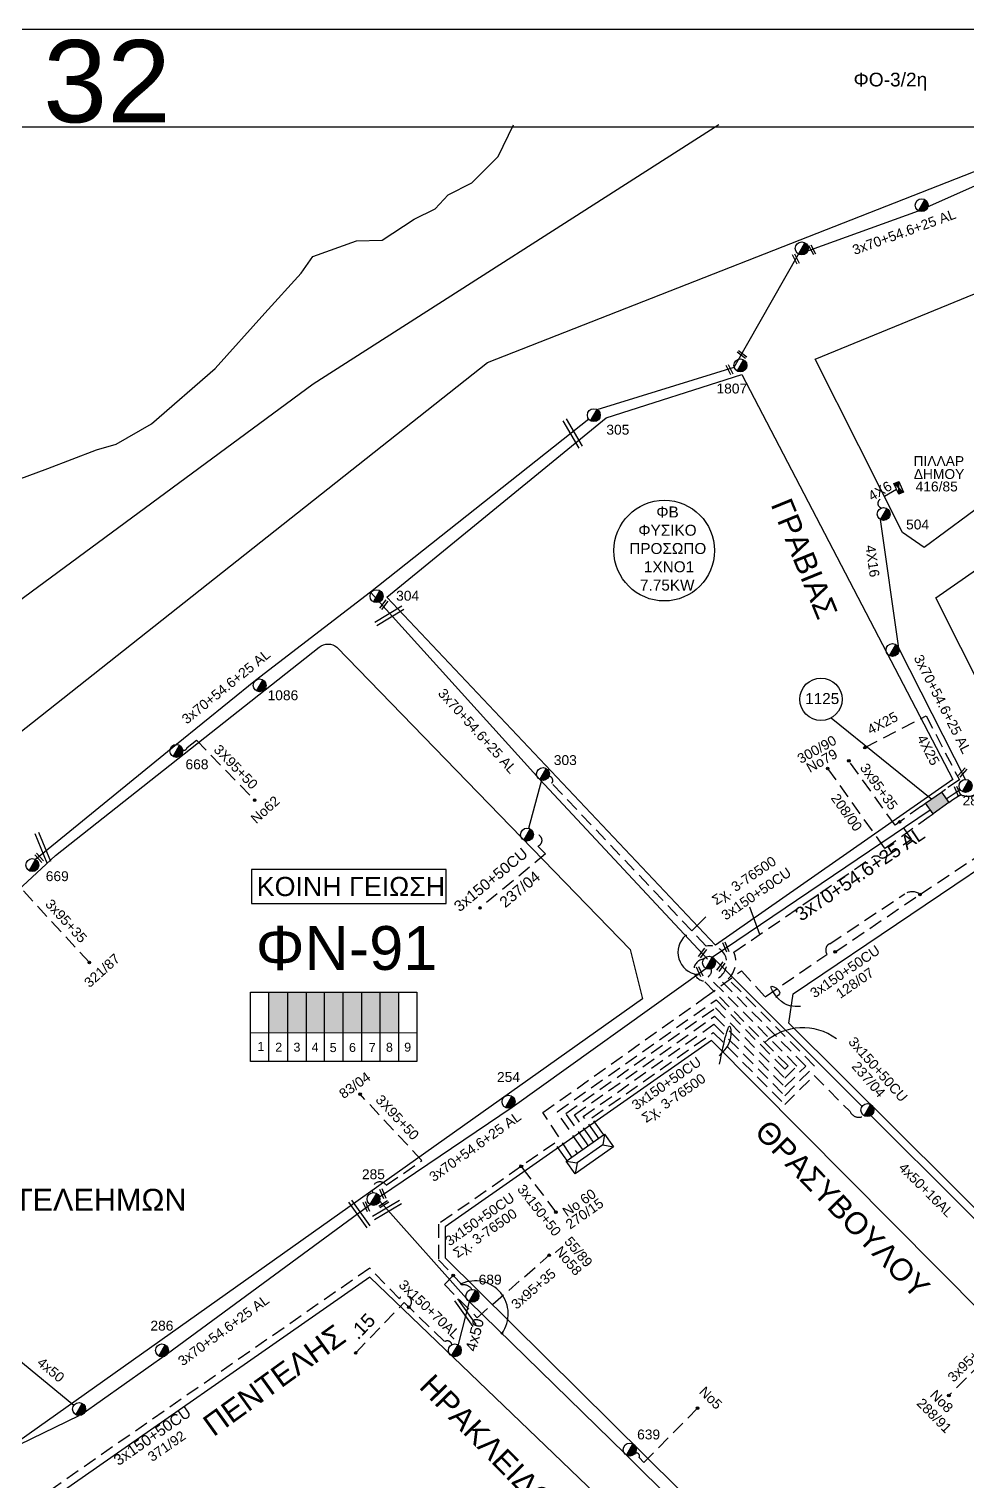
# Model space of a CAD drawing. Header units: millimetres. Extents: x 1421 to 7149, y 883 to 1925.
# Drawn here: x 5632.4 to 5803.5, y 1652.5 to 1917.4 of the extents above; entities that cross this region are included whole.
import ezdxf
from ezdxf.enums import TextEntityAlignment as Align

# ---------------------------------------------------------------- set-up
doc = ezdxf.new("R2010")
doc.units = ezdxf.units.MM
doc.linetypes.add('DASHED', pattern=[19.05, 12.7, -6.35])
for name, color, linetype in [('4 X 50 + 13.5', 7, 'SYN_LINE'), ('Link Box 4 Διευθύνσεων', 7, 'Continuous'), ('Pillar', 7, 'Continuous'), ('Άγνωστα', 7, 'Continuous'), ('Γυμνά εναέρια ΧΤ (3Φ)   4x50CU', 7, 'Continuous'), ('Γυμνά εναέρια ΧΤ (3Φ) 4x50AL', 7, 'Continuous'), ('Γυμνά εναέρια ΧΤ και ΦΟΠ (3Φ)   4x50+16AL', 7, 'Continuous'), ('Εναέρια παροχή ΧΤ 4x16', 7, 'SYN_LINE'), ('Επιγραφές - Σχήματα', 7, 'Continuous'), ('Καλωδια Χ.Τ 3x95+35', 7, 'DASHED'), ('Καλωδια ΧΤ  3X95+50', 7, 'Continuous'), ('Καλώδια ΧΤ   3x150+50CU', 7, 'DASHED'), ('Καλώδια ΧΤ   3x150+70AL', 7, 'DASHED'), ('Καλώδια ΧΤ   3x150AL+50CU', 7, 'DASHED'), ('Μηχανική τομή', 7, 'Continuous'), ('Στύλος ΦΜ', 7, 'Continuous'), ('Στύλος ΦΜ @ 1', 7, 'Continuous'), ('Συνδέσεις', 7, 'Continuous'), ('Συνεστραμμένα ΧΤ   3x70+54.6+25 AL', 7, 'SYN_LINE'), ('Τομή', 7, 'Continuous'), ('Υπογεια Καλωδια Δικτυου ΧΤ 4X25', 7, 'DASHED'), ('Υποσταθμός πόλεως', 7, 'Continuous'), ('Υπόβαθρο ΔΕΗ', 7, 'Continuous'), ('Υπόγεια Καλώδια Δικτύου ΧΤ   .15', 7, 'DASHED'), ('Υπόγεια καλώδια Παροχών ΧΤ   4x6', 7, 'DASHED')]:
    doc.layers.add(name, color=color, linetype=linetype)
doc.styles.add('arial', font='ARIAL.TTF')
doc.styles.get("Standard").update_dxf_attribs({"font": 'ARIAL.TTF'})
doc.linetypes.add('PRANES_TEXNHTO', pattern='A,1,[136,SPECLINE.shx,S=1.5,R=0,X=0,Y=0],2,[137,SPECLINE.shx,S=1,R=0,X=0,Y=0],1', length=4)
doc.linetypes.add('SYN_LINE', pattern='A,0.5,-0.0001,["/\\/\\/\\/",Standard,S=0.1,R=0,X=0,Y=-0.05],-0.25', length=0.7501)

# ---------------------------------------------------------------- blocks, each defined once
blk = doc.blocks.new('ΥΠΑΡΧΩΝ ΤΣΙΜΕΝΤΕΝΙΟΣ ΣΤΥΛΟΣ')
at = {"layer": 'Στύλος ΦΜ'}
blk.add_hatch(color=256, dxfattribs=at).paths.add_polyline_path([(-1.29, -2.28, 0.574793), (2.62, 0, 0.268822), (1.3, 2.27)])
blk.add_line((-1.29, -2.28), (1.3, 2.27), dxfattribs=at)
blk.add_circle((0, 0), 2.62, dxfattribs=at)
at = {"layer": 'Στύλος ΦΜ', "flags": 4}
for tag, p in [('ΑΡΙΘΜΟΣ', (-4.68, 8.05)), ('ΤΥΠΟΣ', (-4.91, 3.03))]:
    blk.add_attdef(tag, p, '', height=4, dxfattribs=at)
blk = doc.blocks.new('ΥΠΟΣΤΑΘΜΟΣ ΠΟΛΕΩΣ 8 ΑΝΑΧΩΡΗΣΕΩΝ')
at = {"layer": 'Υποσταθμός πόλεως', "linetype": 'Continuous', "ltscale": 40}
for p, q in [((-8.18, -2.82), (-8.18, -4)), ((-5.9, -2.82), (-5.9, -4)), ((-3.55, -2.82), (-3.55, -4)), ((-1.28, -2.82), (-1.28, -4)), ((1.23, -2.82), (1.23, -4)), ((3.56, -2.82), (3.56, -4)), ((6.03, -2.82), (6.03, -4)), ((8.16, -2.82), (8.16, -4))]:
    blk.add_line(p, q, dxfattribs=at)
blk.add_lwpolyline([(-8.57, 2.82), (8.57, 2.82), (8.57, -2.82), (-8.57, -2.82)], close=True, dxfattribs=at)
for points in [[(-5.75, 0), (-8.57, 2.82)], [(5.75, 0), (8.57, 2.82)], [(-8.57, -2.82), (-5.75, 0)], [(-5.75, 0), (5.75, 0)], [(8.57, -2.82), (5.75, 0)]]:
    blk.add_lwpolyline(points, dxfattribs=at)
at = {"layer": 'Υποσταθμός πόλεως', "linetype": 'SYN_LINE', "ltscale": 40, "flags": 1}
for tag, p in [('ΜΕΤΑΣΧΗΜΑΤΙΣΜΟΣ', (9.59, 1.44)), ('ΙΣΧΥΣ', (9.57, -1.35)), ('ΑΡΙΘΜΟΣ', (9.69, -4.07))]:
    blk.add_attdef(tag, p, '', height=1.8, dxfattribs=at)
blk = doc.blocks.new('LINK BOX 4 ΑΝΑΧΩΡΗΣΕΩΝ')
at = {"layer": 'Link Box 4 Διευθύνσεων', "ltscale": 40}
blk.add_hatch(color=256, dxfattribs=at).paths.add_polyline_path([(-3.54, 0), (-3.54, -4.67), (3.54, -4.67), (3.54, 0)])
for p, q in [((-3.54, 0), (-5.33, 0)), ((5.33, 0), (3.54, 0)), ((-3.54, -4.67), (-5.33, -4.67)), ((5.33, -4.67), (3.54, -4.67))]:
    blk.add_line(p, q, dxfattribs=at)
blk.add_lwpolyline([(-3.54, -4.67), (-3.54, 0), (3.54, 0), (3.54, -4.67)], close=True, dxfattribs=at)
blk = doc.blocks.new('ΤΟΜΗ')
at = {"layer": 'Τομή', "ltscale": 40}
for p, q in [((10.9, 0.2), (-12.1, 0.2)), ((10.9, -2.6), (-12.1, -2.6))]:
    blk.add_line(p, q, dxfattribs=at)
blk = doc.blocks.new('_ΣΥΝΔΕΣΗ')
at = {"layer": 'Συνδέσεις', "linetype": 'SYN_LINE', "ltscale": 40}
blk.add_hatch(color=256, dxfattribs=at).paths.add_polyline_path([(0.5, -0.01, 1), (-0.5, -0.01, 1)])
at = {"layer": 'Συνδέσεις'}
blk.add_circle((0, -0.01), 0.5, dxfattribs=at)
blk = doc.blocks.new('ΜΗΧΑΝΙΚΗ ΤΟΜΗ')
at = {"layer": 'Μηχανική τομή', "ltscale": 40}
for p, q in [((-3.7, 1.2), (3.9, 1.2)), ((3.9, -0.4), (-3.7, -0.4))]:
    blk.add_line(p, q, dxfattribs=at)
blk = doc.blocks.new('TSONTA XT1')
at = {"ltscale": 40}
h = blk.add_hatch(color=256, dxfattribs=at)
h.dxf.hatch_style = 1
h.paths.add_polyline_path([(595.96, 2487.66), (597.07, 2488.77), (595.96, 2489.87), (594.85, 2488.77)])
blk.add_lwpolyline([(594.85, 2488.77), (595.96, 2489.87), (597.07, 2488.77), (595.96, 2487.66)], close=True, dxfattribs=at)

msp = doc.modelspace()

# ---------------------------------------------------------------- hatches: boundary and pattern name
at = {"lineweight": -3, "ltscale": 0.1}
h = msp.add_hatch(color=7, dxfattribs=at)
h.dxf.hatch_style = 1
h.paths.add_polyline_path([(5791.06, 1834.87), (5790.17, 1834.47), (5791.07, 1833.69)])
h.paths.add_polyline_path([(5791.07, 1832.51), (5791.96, 1832.92), (5791.07, 1833.69)])
at = {"layer": 'Pillar', "linetype": 'DASHED', "lineweight": -3, "ltscale": 0.2}
h = msp.add_hatch(color=85, dxfattribs=at)
h.dxf.hatch_style = 1
h.paths.add_polyline_path([(5676.18, 1734.31), (5679.56, 1734.31), (5679.56, 1741.68), (5676.18, 1741.68)])
h = msp.add_hatch(color=27, dxfattribs=at)
h.dxf.hatch_style = 1
h.paths.add_polyline_path([(5682.98, 1741.67), (5679.59, 1741.67), (5679.59, 1734.29), (5682.98, 1734.28)])
h = msp.add_hatch(color=173, dxfattribs=at)
h.dxf.hatch_style = 1
h.paths.add_polyline_path([(5686.32, 1741.66), (5682.93, 1741.66), (5682.93, 1734.29), (5686.32, 1734.28)])
h = msp.add_hatch(color=1, dxfattribs=at)
h.dxf.hatch_style = 1
h.paths.add_polyline_path([(5689.73, 1741.67), (5686.35, 1741.67), (5686.35, 1734.3), (5689.73, 1734.29)])
h = msp.add_hatch(color=50, dxfattribs=at)
h.dxf.hatch_style = 1
h.paths.add_polyline_path([(5689.74, 1734.23), (5693.04, 1734.22), (5693.04, 1741.59), (5689.74, 1741.59)])
h = msp.add_hatch(color=30, dxfattribs=at)
h.dxf.hatch_style = 1
h.paths.add_polyline_path([(5693.14, 1734.22), (5696.44, 1734.22), (5696.44, 1741.59), (5693.14, 1741.59)])
h = msp.add_hatch(color=133, dxfattribs=at)
h.dxf.hatch_style = 1
h.paths.add_polyline_path([(5699.95, 1741.62), (5696.51, 1741.62), (5696.51, 1734.25), (5699.95, 1734.25)])

# ---------------------------------------------------------------- linework, layer by layer
at = {"lineweight": -3, "ltscale": 0.1}
for points in [[(4932.72, 1917.4), (7149.36, 1917.4), (7149.36, 887.4), (4932.72, 887.4)], [(5038.25, 1899.55), (6989.1, 1899.55), (6989.1, 911.99), (5038.25, 911.99)]]:
    msp.add_lwpolyline(points, close=True, dxfattribs=at)
at = {"color": 7, "lineweight": -3, "ltscale": 0.1}
msp.add_lwpolyline([(5790.17, 1834.47), (5791.06, 1834.87), (5791.96, 1832.92), (5791.07, 1832.51)], close=True, dxfattribs=at)
for points in [[(5790.17, 1834.47), (5791.96, 1832.92)], [(5791.07, 1832.51), (5791.06, 1834.87)]]:
    msp.add_lwpolyline(points, dxfattribs=at)
at = {"layer": '4 X 50 + 13.5', "color": 85, "lineweight": -3, "ltscale": 20}
msp.add_lwpolyline([(5696.35, 1703.58), (5712.7, 1685.25), (5741.13, 1657.42), (5768.9, 1629.89), (5792.75, 1607.84)], dxfattribs=at)
at = {"layer": 'Pillar', "lineweight": -3, "ltscale": 40}
for points in [[(5672.81, 1729.03), (5672.81, 1741.67), (5703.15, 1741.67), (5703.15, 1729.01), (5672.81, 1729.04)], [(5676.14, 1729.03), (5676.14, 1741.67)], [(5679.58, 1729.03), (5679.58, 1741.67)], [(5683.02, 1729.03), (5683.02, 1741.67)], [(5686.32, 1729.02), (5686.32, 1741.67)], [(5689.7, 1729.02), (5689.71, 1741.67)], [(5693.1, 1729.02), (5693.1, 1741.67)], [(5696.44, 1729.01), (5696.44, 1741.67)], [(5699.83, 1729.01), (5699.83, 1741.67)], [(5672.81, 1734.32), (5703.15, 1734.29)]]:
    msp.add_lwpolyline(points, dxfattribs=at)
at = {"layer": 'Άγνωστα', "lineweight": -3, "ltscale": 0.1}
for p, q in [((5778.72, 1791.71), (5797.07, 1776.92)), ((5765.73, 1752.23), (5763.9, 1757.16)), ((5753.3, 1752.88), (5755.87, 1755.44))]:
    msp.add_line(p, q, dxfattribs=at)
for centre, radius in [((5748.28, 1822.24), 9.18), ((5776.87, 1795.11), 3.87)]:
    msp.add_circle(centre, radius, dxfattribs=at)
msp.add_arc((5773.56, 1724.89), 10.3, 53.4833, 132.3849, dxfattribs=at)
for points in [[(5773.14, 1739.05), (5769.15, 1740.44), (5767.93, 1742.78), (5769.34, 1741.63), (5768.63, 1740.73)], [(5758.36, 1728.56), (5760.35, 1735.14), (5760.38, 1733.38), (5758.28, 1730.07)]]:
    msp.add_spline(points, degree=3, dxfattribs=at)
at = {"layer": 'Γυμνά εναέρια ΧΤ (3Φ)   4x50CU', "color": 151, "linetype": 'SYN_LINE', "lineweight": -3, "ltscale": 15}
msp.add_lwpolyline([(5640.55, 1666.29), (5629.13, 1675.72)], dxfattribs=at)
at = {"layer": 'Γυμνά εναέρια ΧΤ (3Φ) 4x50AL', "color": 6, "lineweight": -3, "ltscale": 0.2}
msp.add_lwpolyline([(5712.7, 1685.25), (5710.66, 1677.37)], dxfattribs=at)
at = {"layer": 'Γυμνά εναέρια ΧΤ και ΦΟΠ (3Φ)   4x50+16AL', "color": 1, "lineweight": -3, "ltscale": 0.2}
for points in [[(5757.12, 1748), (5784.36, 1720.82)], [(5786, 1719.18), (5819.15, 1686.11)]]:
    msp.add_lwpolyline(points, dxfattribs=at)
at = {"layer": 'Εναέρια παροχή ΧΤ 4x16', "color": 27, "lineweight": -3, "ltscale": 20}
msp.add_lwpolyline([(5791.06, 1804.43), (5787.72, 1827.89)], dxfattribs=at)
at = {"layer": 'Επιγραφές - Σχήματα', "color": 190, "lineweight": -3}
msp.add_lwpolyline([(5672.98, 1757.88), (5708.5, 1757.88), (5708.5, 1764.06), (5672.98, 1764.06)], close=True, dxfattribs=at)
at = {"layer": 'Καλωδια Χ.Τ 3x95+35', "color": 1, "lineweight": -3, "ltscale": 0.2}
msp.add_line((5811.47, 1679.38), (5800.21, 1668.09), dxfattribs=at)
at = {"layer": 'Καλωδια Χ.Τ 3x95+35', "color": 173, "lineweight": -3, "ltscale": 0.2}
msp.add_lwpolyline([(5795.24, 1775.61), (5790.38, 1772.13), (5781.96, 1783.89)], dxfattribs=at)
at = {"layer": 'Καλωδια Χ.Τ 3x95+35', "color": 151, "lineweight": -3, "ltscale": 0.2}
msp.add_lwpolyline([(5643.39, 1747.1), (5629.55, 1762.13)], dxfattribs=at)
at = {"layer": 'Καλωδια Χ.Τ 3x95+35', "color": 85, "lineweight": -3, "ltscale": 0.2}
msp.add_lwpolyline([(5709.79, 1689.99), (5708.16, 1688.35), (5714.14, 1682.28), (5727.29, 1693.67)], dxfattribs=at)
at = {"layer": 'Καλωδια ΧΤ  3X95+50', "color": 30, "linetype": 'DASHED', "lineweight": -3, "ltscale": 0.2}
msp.add_lwpolyline([(5661.22, 1786.31), (5662.91, 1787.65), (5673.54, 1776.72)], dxfattribs=at)
at = {"layer": 'Καλωδια ΧΤ  3X95+50', "linetype": 'DASHED', "lineweight": -3, "ltscale": 0.2}
msp.add_lwpolyline([(5697.56, 1706.46), (5704.08, 1710.96), (5692.78, 1723.06)], dxfattribs=at)
at = {"layer": 'Καλωδια ΧΤ  3X95+50', "color": 30, "linetype": 'DASHED', "lineweight": -3, "ltscale": 0.2}
msp.add_arc((5660.64, 1786.4), 0.589, 248.7289, 350.6475, dxfattribs=at)
at = {"layer": 'Καλωδια ΧΤ  3X95+50', "linetype": 'DASHED', "lineweight": -3, "ltscale": 0.2}
msp.add_arc((5696.39, 1705.65), 1.42, 34.457, 202.7225, dxfattribs=at)
at = {"layer": 'Καλώδια ΧΤ   3x150+50CU', "color": 133, "lineweight": -3, "ltscale": 0.2}
for points in [[(5779.47, 1749.04), (5794.94, 1759.52), (5812.91, 1771.42, -0.601732), (5817.34, 1774.17), (5827.15, 1780.97, -0.538889), (5831.53, 1784.67), (5878.99, 1816.47), (5888.32, 1825.38)], [(5731.09, 1712.07), (5726.15, 1719.72), (5755.5, 1740.57), (5762.36, 1745.58), (5766.7, 1740.83), (5777.95, 1748.57, -0.19678), (5777.8, 1749.74, -0.240543), (5778.46, 1750.52), (5792.17, 1759.6, -0.316841), (5794.94, 1759.52)]]:
    msp.add_lwpolyline(points, format="xyb", dxfattribs=at)
at = {"layer": 'Καλώδια ΧΤ   3x150+50CU', "color": 85, "lineweight": -3, "ltscale": 0.2}
for points in [[(5800.94, 1776.82), (5802.37, 1777.74, 0.566416), (5806.56, 1780.35), (5865.06, 1820.21)], [(5730.22, 1711.46), (5728.32, 1714.16), (5707.11, 1699.38), (5707.11, 1692.86), (5711.43, 1688.25, -0.304984), (5713.18, 1687.45)], [(5754.37, 1665.77), (5744.58, 1655.88), (5743.68, 1656.77, 0.870736), (5742.88, 1657.46)]]:
    msp.add_lwpolyline(points, format="xyb", dxfattribs=at)
at = {"layer": 'Καλώδια ΧΤ   3x150+50CU', "color": 2, "lineweight": -3, "ltscale": 0.2}
for points in [[(5726.16, 1781.49), (5726.16, 1781.49), (5726.16, 1781.48)], [(5725.24, 1768.33), (5726.63, 1766.9), (5714.66, 1757.04)]]:
    msp.add_lwpolyline(points, dxfattribs=at)
msp.add_lwpolyline([(5735.03, 1714.85), (5731.91, 1719.28), (5757.47, 1737.31), (5770.27, 1724.4), (5774.1, 1728.19), (5758.15, 1744.28, 0.842511), (5755.93, 1750.1), (5727.76, 1779.8, 0.595954), (5727.26, 1781.07)], format="xyb", dxfattribs=at)
at = {"layer": 'Καλώδια ΧΤ   3x150+50CU', "color": 173, "lineweight": -3, "ltscale": 0.2}
for points in [[(5778.09, 1782.48), (5788.47, 1767.89), (5796.6, 1773.72)], [(5735.97, 1715.51), (5733.5, 1719.01), (5757.34, 1735.83), (5770.27, 1722.79), (5775.71, 1728.19), (5759.94, 1744.09)]]:
    msp.add_lwpolyline(points, dxfattribs=at)
msp.add_lwpolyline([(5759.94, 1744.09, 0.314357), (5760.99, 1748.97), (5786.27, 1766.32, -0.310227), (5787.56, 1766.32, 0.335646), (5788.72, 1766.38), (5793.38, 1769.62), (5791.22, 1772.73)], format="xyb", dxfattribs=at)
at = {"layer": 'Καλώδια ΧΤ   3x150+50CU', "color": 30, "lineweight": -3, "ltscale": 0.2}
msp.add_lwpolyline([(5733.05, 1713.45), (5728.74, 1719.83), (5757.73, 1740.28), (5770.29, 1727.62), (5770.88, 1728.21), (5755.47, 1743.74, -0.906828), (5755.48, 1747.71)], format="xyb", dxfattribs=at)
at = {"layer": 'Καλώδια ΧΤ   3x150+50CU', "color": 27, "lineweight": -3, "ltscale": 0.2}
msp.add_lwpolyline([(5734.08, 1714.18), (5730.32, 1719.55), (5757.6, 1738.8), (5770.28, 1726.01), (5772.49, 1728.2), (5756.28, 1744.54, 0.401634), (5756.83, 1745.92)], format="xyb", dxfattribs=at)
at = {"layer": 'Καλώδια ΧΤ   3x150+50CU', "color": 1, "lineweight": -3, "ltscale": 0.2}
msp.add_lwpolyline([(5736.9, 1716.16), (5735.08, 1718.73), (5757.21, 1734.34), (5770.26, 1721.18), (5775.62, 1726.5), (5782.19, 1719.88, 0.453098), (5784.76, 1719.13)], format="xyb", dxfattribs=at)
at = {"layer": 'Καλώδια ΧΤ   3x150+50CU', "color": 6, "lineweight": -3, "ltscale": 0.2}
msp.add_lwpolyline([(5701.69, 1684.18, 1.215481), (5699.96, 1685.75), (5694.55, 1691.33), (5625.46, 1643.29), (5656.55, 1611.78), (5648.38, 1604.1)], format="xyb", dxfattribs=at)
at = {"layer": 'Καλώδια ΧΤ   3x150+50CU', "color": 2, "lineweight": -3, "ltscale": 0.2}
msp.add_arc((5724.88, 1769.37), 1.1, 289.6633, 115.3859, dxfattribs=at)
at = {"layer": 'Καλώδια ΧΤ   3x150+70AL', "color": 6, "lineweight": -3, "ltscale": 0.2}
msp.add_lwpolyline([(5700.8, 1685.04), (5708.22, 1677.9, -0.543487), (5709.53, 1677.39)], format="xyb", dxfattribs=at)
at = {"layer": 'Καλώδια ΧΤ   3x150AL+50CU', "color": 85, "linetype": 'DASHED', "ltscale": 0.2}
msp.add_lwpolyline([(5722.37, 1709.6), (5728.52, 1701.56)], dxfattribs=at)
at = {"layer": 'Συνεστραμμένα ΧΤ   3x70+54.6+25 AL', "color": 5, "lineweight": -3, "ltscale": 20}
msp.add_lwpolyline([(5736.02, 1847.97), (5761.04, 1855.68), (5772.79, 1876.34), (5794.66, 1884.24), (5814.78, 1893.17)], dxfattribs=at)
at = {"layer": 'Συνεστραμμένα ΧΤ   3x70+54.6+25 AL', "color": 30, "lineweight": -3, "ltscale": 20}
for points in [[(5734.51, 1846.22), (5694.71, 1814.63), (5673.69, 1798.56), (5659.26, 1786.88), (5633.56, 1765.89)], [(5756.18, 1747.71), (5725.58, 1780.47), (5694.71, 1814.63)]]:
    msp.add_lwpolyline(points, dxfattribs=at)
at = {"layer": 'Συνεστραμμένα ΧΤ   3x70+54.6+25 AL', "color": 27, "lineweight": -3, "ltscale": 20}
for points in [[(5803.25, 1780.49), (5791.06, 1804.43)], [(5799.74, 1776.94), (5802.27, 1778.65)], [(5757.03, 1748.06), (5796.81, 1774.96)], [(5696.33, 1704.34), (5720.55, 1720.72), (5755.87, 1746.01)]]:
    msp.add_lwpolyline(points, dxfattribs=at)
at = {"layer": 'Συνεστραμμένα ΧΤ   3x70+54.6+25 AL', "color": 2, "lineweight": -3, "ltscale": 20}
msp.add_lwpolyline([(5725.86, 1780.35), (5723.53, 1771.57)], dxfattribs=at)
at = {"layer": 'Συνεστραμμένα ΧΤ   3x70+54.6+25 AL', "color": 151, "lineweight": -3, "ltscale": 20}
for points in [[(5641.83, 1664.59), (5657.66, 1675.73), (5694.65, 1702.91)], [(5611.05, 1649.68), (5641.52, 1664.44)]]:
    msp.add_lwpolyline(points, dxfattribs=at)
at = {"layer": 'Υπογεια Καλωδια Δικτυου ΧΤ 4X25', "color": 173, "lineweight": -3, "ltscale": 0.2}
for points in [[(5784.9, 1786.3), (5796.04, 1792.1), (5802.12, 1780.43)], [(5802.12, 1780.43), (5799.58, 1778.72)]]:
    msp.add_lwpolyline(points, dxfattribs=at)
at = {"layer": 'Υπόβαθρο ΔΕΗ', "linetype": 'PRANES_TEXNHTO', "lineweight": -3, "ltscale": 0.5, "flags": 128}
msp.add_lwpolyline([(5044.09, 1551.45), (5050.6, 1553.39), (5056.52, 1555.56), (5060.9, 1557.4), (5071.38, 1561.74), (5077.75, 1564.93), (5085.45, 1569.14), (5095.65, 1573.04), (5103.95, 1576.42), (5110.24, 1578.52), (5114.69, 1581.58), (5121.92, 1586.95), (5134.82, 1598.46), (5144.9, 1609.09), (5151.71, 1616.04), (5160.49, 1624), (5169.86, 1632.66), (5178.13, 1640.42), (5182.81, 1646.4), (5191, 1657.9), (5194.63, 1663.38), (5197.08, 1666.2), (5201.6, 1670.05), (5207.85, 1674.97), (5214.81, 1678.67), (5220.3, 1680.6), (5228.38, 1682.15), (5234.39, 1682.89), (5245.58, 1683.04), (5257.26, 1683.58), (5266.01, 1684.62), (5276.98, 1687.95), (5290.25, 1691.5), (5300.97, 1693.83), (5312.38, 1695.9), (5322.39, 1698.05), (5336.18, 1700.5), (5350.27, 1701.38), (5358.61, 1701.98), (5370.4, 1703.54), (5378.78, 1704.28), (5387.23, 1705.61), (5404.76, 1708.58), (5428.56, 1713.61), (5440.79, 1715.84), (5450.76, 1719.55), (5463.07, 1723.4), (5474.86, 1727.4), (5486.52, 1732.31), (5496.23, 1736.31), (5511.06, 1743.5), (5515.76, 1746.35), (5525.48, 1750.05), (5532.07, 1754.64), (5545.27, 1761.16), (5557.32, 1769.28), (5564.14, 1774.9), (5567.85, 1778.39), (5576.45, 1785.72), (5591.37, 1798.86), (5595.15, 1803.31), (5604.87, 1815.26), (5609.99, 1821.71), (5613.56, 1825.44), (5616.97, 1828.99), (5625.42, 1833.36), (5635.8, 1837.22), (5644.72, 1840.65), (5648.28, 1841.69), (5654.73, 1845.39), (5666.37, 1855.46), (5675.43, 1865.58), (5682.03, 1872.84), (5684.18, 1875.87), (5692.11, 1878.76), (5696.79, 1878.91), (5702.65, 1882.72), (5706.46, 1884.6), (5706.46, 1884.6), (5708.84, 1887.18), (5713.2, 1889.37), (5717.96, 1894.12), (5720.78, 1899.95)], dxfattribs=at)
at = {"layer": 'Υπόβαθρο ΔΕΗ', "lineweight": -3, "ltscale": 0.2}
for points in [[(5758.21, 1899.95), (5684.24, 1852.63), (5603.29, 1792.94), (5544.22, 1745.13), (5436.86, 1696.81)], [(5436.86, 1696.81), (5429.59, 1670.01), (5440.27, 1659.11), (5553.66, 1710.43), (5570.91, 1741.8), (5716.02, 1856.57), (5807.82, 1892.58)], [(5795.71, 1822.81), (5791.75, 1825.57), (5775.84, 1857.18), (5827.88, 1878.54), (5831.3, 1878.54), (5844.33, 1861.23), (5843.15, 1857.81), (5795.71, 1822.81)], [(5757.64, 1750.24), (5697.64, 1813.74), (5737.7, 1846.48), (5762.43, 1854.35), (5800.92, 1780.47), (5757.64, 1750.24)], [(5811.45, 1786.58), (5797.83, 1813.62), (5849.17, 1849.36), (5853.47, 1848.81), (5867.27, 1829.96), (5866.72, 1825.35), (5811.45, 1786.58)], [(5770.98, 1736.02), (5771.78, 1741.36), (5879.12, 1813.75), (5914.67, 1766), (5839.88, 1667.58), (5770.98, 1736.02)], [(5831.32, 1657.85), (5756.92, 1732.86), (5708.31, 1698.86), (5708.31, 1693.2), (5793.53, 1608.87), (5831.32, 1657.85)], [(5632.86, 1646.63), (5633.19, 1643.51), (5735.15, 1540.34), (5743.56, 1541.68), (5787.62, 1600.36), (5694.57, 1689.69), (5632.86, 1646.63)]]:
    msp.add_lwpolyline(points, dxfattribs=at)
msp.add_lwpolyline([(5622.55, 1656.66), (5577.87, 1699.6), (5579.48, 1713.12), (5637.21, 1766.59), (5685.34, 1804.62, -0.347399), (5688.57, 1804.62), (5742.08, 1749.48), (5744.3, 1740.44), (5630.53, 1659.77), (5625.32, 1656.9), (5622.55, 1656.66)], format="xyb", dxfattribs=at)
at = {"layer": 'Υπόβαθρο ΔΕΗ', "lineweight": -3}
for centre, radius, start, end in [((5754.89, 1748.95), 4.11, 131.6951, 261.8013), ((5713.78, 1682.97), 6.04, 323.9925, 114.767)]:
    msp.add_arc(centre, radius, start, end, dxfattribs=at)
at = {"layer": 'Υπόγεια Καλώδια Δικτύου ΧΤ   .15', "color": 6, "lineweight": -3, "ltscale": 0.2}
msp.add_line((5691.98, 1675.85), (5700.8, 1685.04), dxfattribs=at)
at = {"layer": 'Υπόγεια καλώδια Παροχών ΧΤ   4x6', "color": 27, "linetype": 'DASHED', "lineweight": -3, "ltscale": 0.2}
msp.add_lwpolyline([(5790.65, 1833.42), (5787.66, 1831.6, 0.676476), (5787.92, 1830.03, 0.108722)], format="xyb", dxfattribs=at)

# ---------------------------------------------------------------- block references
at = {"layer": 'Link Box 4 Διευθύνσεων', "lineweight": -3, "xscale": 0.4999999999999997, "yscale": 0.4999999999999997, "zscale": 0.4999999999999997, "rotation": 215.6089709936891}
msp.add_blockref('LINK BOX 4 ΑΝΑΧΩΡΗΣΕΩΝ', (5798.77, 1775.27), dxfattribs=at)
at = {"layer": 'Μηχανική τομή', "lineweight": -3}
for p, xscale, yscale, zscale, rotation in [((5772.19, 1875.4), 0.2499999999987549, 0.2499999999987549, 0.2499999999987549, 297.4577112130662), ((5775.18, 1877.1), 0.2499999999987549, 0.2499999999987549, 0.2499999999987549, 297.4577112130662), ((5762.36, 1857.96), 0.249999999998909, 0.249999999998909, 0.249999999998909, 322.7954829862173), ((5760.08, 1855.23), 0.2499999999987549, 0.2499999999987549, 0.2499999999987549, 297.4577112130662), ((5697.18, 1812.29), 0.2499999999975112, 0.2499999999975112, 0.2499999999975112, 52.63612499502543), ((5802.73, 1781.68), 0.2499999999975633, 0.2499999999975633, 0.2499999999975633, 47.93277293574079), ((5801.9, 1778.35), 0.2499999999978776, 0.2499999999978776, 0.2499999999978776, 113.5631875870676), ((5634.13, 1766.13), 0.2499999999978605, 0.2499999999978605, 0.2499999999978605, 312.3242541154056), ((5755.32, 1748.73), 0.2499999999975112, 0.2499999999975112, 0.2499999999975112, 52.63612499502543), ((5759.62, 1749.92), 0.2499999999978776, 0.2499999999978776, 0.2499999999978776, 113.5631875870676), ((5754.84, 1745.45), 0.2499999999978776, 0.2499999999978776, 0.2499999999978776, 113.5631875870676), ((5758.69, 1746.27), 0.2499999999975112, 0.2499999999975112, 0.2499999999975112, 52.63612499502543), ((5694.04, 1702.56), 0.2499999999978776, 0.2499999999978776, 0.2499999999978776, 113.5631875870676), ((5697.13, 1702.91), 0.2499999999977384, 0.2499999999977384, 0.2499999999977384, 33.29821311367255), ((5697.03, 1704.93), 0.2499999999978776, 0.2499999999978776, 0.2499999999978776, 113.5631875870676)]:
    msp.add_blockref('ΜΗΧΑΝΙΚΗ ΤΟΜΗ', p, dxfattribs=dict(at, xscale=xscale, yscale=yscale, zscale=zscale, rotation=rotation))
at = {"layer": 'Στύλος ΦΜ @ 1', "lineweight": -3, "ltscale": 40, "xscale": 0.4499999999998181, "yscale": 0.4499999999998181, "zscale": 0.4499999999998181}
for p in [(5795.24, 1885.26), (5773.37, 1877.37), (5789.93, 1804.1), (5723.23, 1770.43), (5756.45, 1747.04), (5785.34, 1720.16), (5710.07, 1676.34), (5641.52, 1665.62)]:
    msp.add_blockref('ΥΠΑΡΧΩΝ ΤΣΙΜΕΝΤΕΝΙΟΣ ΣΤΥΛΟΣ', p, dxfattribs=at)
at = {"layer": 'Στύλος ΦΜ @ 1', "lineweight": -3, "ltscale": 40}
ref = msp.add_blockref('ΥΠΑΡΧΩΝ ΤΣΙΜΕΝΤΕΝΙΟΣ ΣΤΥΛΟΣ', (5762.17, 1856.03), dxfattribs=dict(at, xscale=0.4499999999998181, yscale=0.4499999999998181, zscale=0.4499999999998181))
ref.add_attrib('ΑΡΙΘΜΟΣ', '1807', (5757.81, 1850.91), dxfattribs={"layer": 'Στύλος ΦΜ', "height": 1.8, "flags": 4})
ref = msp.add_blockref('ΥΠΑΡΧΩΝ ΤΣΙΜΕΝΤΕΝΙΟΣ ΣΤΥΛΟΣ', (5735.43, 1846.95), dxfattribs=dict(at, xscale=0.4499999999998181, yscale=0.4499999999998181, zscale=0.4499999999998181))
ref.add_attrib('ΑΡΙΘΜΟΣ', '305', (5737.72, 1843.4), dxfattribs={"layer": 'Στύλος ΦΜ', "height": 1.8, "flags": 4})
ref = msp.add_blockref('ΥΠΑΡΧΩΝ ΤΣΙΜΕΝΤΕΝΙΟΣ ΣΤΥΛΟΣ', (5788.31, 1828.92), dxfattribs=dict(at, xscale=0.4499999999998181, yscale=0.4499999999998181, zscale=0.4499999999998181))
ref.add_attrib('ΑΡΙΘΜΟΣ', '504', (5792.4, 1826.11), dxfattribs={"layer": 'Στύλος ΦΜ', "height": 1.8, "flags": 4})
ref = msp.add_blockref('ΥΠΑΡΧΩΝ ΤΣΙΜΕΝΤΕΝΙΟΣ ΣΤΥΛΟΣ', (5695.79, 1813.93), dxfattribs=dict(at, xscale=0.4499999999998181, yscale=0.4499999999998181, zscale=0.4499999999998181))
ref.add_attrib('ΑΡΙΘΜΟΣ', '304', (5699.36, 1813.11), dxfattribs={"layer": 'Στύλος ΦΜ', "height": 1.8, "flags": 4})
ref = msp.add_blockref('ΥΠΑΡΧΩΝ ΤΣΙΜΕΝΤΕΝΙΟΣ ΣΤΥΛΟΣ', (5674.46, 1797.66), dxfattribs=dict(at, xscale=0.4499999999998181, yscale=0.4499999999998181, zscale=0.4499999999998181))
ref.add_attrib('ΑΡΙΘΜΟΣ', '1086', (5675.91, 1794.95), dxfattribs={"layer": 'Στύλος ΦΜ', "height": 1.8, "flags": 4})
ref = msp.add_blockref('ΥΠΑΡΧΩΝ ΤΣΙΜΕΝΤΕΝΙΟΣ ΣΤΥΛΟΣ', (5659.26, 1785.7), dxfattribs=dict(at, xscale=0.4499999999998181, yscale=0.4499999999998181, zscale=0.4499999999998181))
ref.add_attrib('ΑΡΙΘΜΟΣ', '668', (5660.93, 1782.35), dxfattribs={"layer": 'Στύλος ΦΜ', "height": 1.8, "flags": 4})
ref = msp.add_blockref('ΥΠΑΡΧΩΝ ΤΣΙΜΕΝΤΕΝΙΟΣ ΣΤΥΛΟΣ', (5726.16, 1781.49), dxfattribs=dict(at, xscale=0.4499999999998181, yscale=0.4499999999998181, zscale=0.4499999999998181))
ref.add_attrib('ΑΡΙΘΜΟΣ', '303', (5728.13, 1783.12), dxfattribs={"layer": 'Στύλος ΦΜ', "height": 1.8, "flags": 4})
ref = msp.add_blockref('ΥΠΑΡΧΩΝ ΤΣΙΜΕΝΤΕΝΙΟΣ ΣΤΥΛΟΣ', (5803.25, 1779.31), dxfattribs=dict(at, xscale=0.4499999999998181, yscale=0.4499999999998181, zscale=0.4499999999998181))
ref.add_attrib('ΑΡΙΘΜΟΣ', '282', (5802.7, 1775.75), dxfattribs={"layer": 'Στύλος ΦΜ', "height": 1.8, "flags": 4})
ref = msp.add_blockref('ΥΠΑΡΧΩΝ ΤΣΙΜΕΝΤΕΝΙΟΣ ΣΤΥΛΟΣ', (5632.98, 1764.87), dxfattribs=dict(at, xscale=0.4499999999998181, yscale=0.4499999999998181, zscale=0.4499999999998181))
ref.add_attrib('ΑΡΙΘΜΟΣ', '669', (5635.44, 1761.94), dxfattribs={"layer": 'Στύλος ΦΜ', "height": 1.8, "flags": 4})
ref = msp.add_blockref('ΥΠΑΡΧΩΝ ΤΣΙΜΕΝΤΕΝΙΟΣ ΣΤΥΛΟΣ', (5719.87, 1721.68), dxfattribs=dict(at, xscale=0.4499999999998181, yscale=0.4499999999998181, zscale=0.4499999999998181))
ref.add_attrib('ΑΡΙΘΜΟΣ', '254', (5717.77, 1725.3), dxfattribs={"layer": 'Στύλος ΦΜ', "height": 1.8, "flags": 4})
ref = msp.add_blockref('ΥΠΑΡΧΩΝ ΤΣΙΜΕΝΤΕΝΙΟΣ ΣΤΥΛΟΣ', (5695.23, 1703.94), dxfattribs=dict(at, xscale=0.4499999999998181, yscale=0.4499999999998181, zscale=0.4499999999998181))
ref.add_attrib('ΑΡΙΘΜΟΣ', '285', (5693.12, 1707.56), dxfattribs={"layer": 'Στύλος ΦΜ', "height": 1.8, "flags": 4})
ref = msp.add_blockref('ΥΠΑΡΧΩΝ ΤΣΙΜΕΝΤΕΝΙΟΣ ΣΤΥΛΟΣ', (5713.28, 1686.27), dxfattribs=dict(at, xscale=0.4499999999998181, yscale=0.4499999999998181, zscale=0.4499999999998181))
ref.add_attrib('ΑΡΙΘΜΟΣ', '689', (5714.42, 1688.34), dxfattribs={"layer": 'Στύλος ΦΜ', "height": 1.8, "flags": 4})
ref = msp.add_blockref('ΥΠΑΡΧΩΝ ΤΣΙΜΕΝΤΕΝΙΟΣ ΣΤΥΛΟΣ', (5656.64, 1676.32), dxfattribs=dict(at, xscale=0.4499999999998181, yscale=0.4499999999998181, zscale=0.4499999999998181))
ref.add_attrib('ΑΡΙΘΜΟΣ', '286', (5654.53, 1679.94), dxfattribs={"layer": 'Στύλος ΦΜ', "height": 1.8, "flags": 4})
ref = msp.add_blockref('ΥΠΑΡΧΩΝ ΤΣΙΜΕΝΤΕΝΙΟΣ ΣΤΥΛΟΣ', (5741.99, 1658.23), dxfattribs=dict(at, xscale=0.4499999999998181, yscale=0.4499999999998181, zscale=0.4499999999998181))
ref.add_attrib('ΑΡΙΘΜΟΣ', '639', (5743.33, 1660.08), dxfattribs={"layer": 'Στύλος ΦΜ', "height": 1.8, "flags": 4})
at = {"layer": 'Συνδέσεις', "lineweight": -3}
for p, xscale, yscale, zscale in [((5784.9, 1786.3), 0.4777242751392805, 0.4777242751392805, 0.4777242751392805), ((5781.96, 1783.89), 0.4777242751392805, 0.4777242751392805, 0.4777242751392805), ((5778.09, 1782.49), 0.4777242751392805, 0.4777242751392805, 0.4777242751392805), ((5673.55, 1776.73), 0.4777242751392805, 0.4777242751392805, 0.4777242751392805), ((5791.22, 1772.74), 0.4777242751392805, 0.4777242751392805, 0.4777242751392805), ((5794.94, 1759.52), 0.4777242751392805, 0.4777242751392805, 0.4777242751392805), ((5714.66, 1757.05), 0.4777242751392805, 0.4777242751392805, 0.4777242751392805), ((5752.16, 1752.02), 0.25, 0.25, 0.25), ((5779.47, 1749.05), 0.4777242751392805, 0.4777242751392805, 0.4777242751392805), ((5643.39, 1747.11), 0.4777242751392805, 0.4777242751392805, 0.4777242751392805), ((5754.3, 1744.89), 0.25, 0.25, 0.25), ((5692.78, 1723.06), 0.4777242751392805, 0.4777242751392805, 0.4777242751392805), ((5728.52, 1701.56), 0.4777242751392805, 0.4777242751392805, 0.4777242751392805), ((5727.29, 1693.68), 0.4777242751392805, 0.4777242751392805, 0.4777242751392805), ((5709.79, 1690), 0.4777242751392805, 0.4777242751392805, 0.4777242751392805), ((5711.25, 1688.46), 0.25, 0.25, 0.25), ((5701.69, 1684.19), 0.4777242751392805, 0.4777242751392805, 0.4777242751392805), ((5718.67, 1679.42), 0.25, 0.25, 0.25), ((5691.98, 1675.86), 0.4777242751392805, 0.4777242751392805, 0.4777242751392805), ((5800.21, 1668.1), 0.4777242751392805, 0.4777242751392805, 0.4777242751392805), ((5754.37, 1665.78), 0.4777242751392805, 0.4777242751392805, 0.4777242751392805)]:
    msp.add_blockref('_ΣΥΝΔΕΣΗ', p, dxfattribs=dict(at, xscale=xscale, yscale=yscale, zscale=zscale))
at = {"layer": 'Συνδέσεις', "xscale": 0.3075184835441075, "yscale": 0.3075184835441075, "zscale": 0.3075184835441075, "rotation": 35.08545833679685}
msp.add_blockref('TSONTA XT1', (6012.12, 978.26), dxfattribs=at)
at = {"layer": 'Τομή', "lineweight": -3}
for p, xscale, yscale, zscale, rotation in [((5731.93, 1843.62), 0.2500000000002062, 0.2500000000002062, 0.2500000000002062, 300.1539197240932), ((5698.17, 1810.04), 0.2499999999998096, 0.2499999999998096, 0.2499999999998096, 211.0398024379569), ((5635.27, 1767.99), 0.2500000000006118, 0.2500000000006118, 0.2500000000006118, 292.4532025876302), ((5692.3, 1701.16), 0.2499999999996846, 0.2499999999996846, 0.2499999999996846, 125.5276423930862), ((5697.73, 1701.63), 0.2499999999998096, 0.2499999999998096, 0.2499999999998096, 211.0398024379569), ((5711.64, 1683.16), 0.2499999999996846, 0.2499999999996846, 0.2499999999996846, 125.5276423930862)]:
    msp.add_blockref('ΤΟΜΗ', p, dxfattribs=dict(at, xscale=xscale, yscale=yscale, zscale=zscale, rotation=rotation))
at = {"layer": 'Υποσταθμός πόλεως', "lineweight": -3, "xscale": 0.4999999999999999, "yscale": 0.4999999999999999, "zscale": 0.4999999999999999, "rotation": 215.2076739424977}
msp.add_blockref('ΥΠΟΣΤΑΘΜΟΣ ΠΟΛΕΩΣ 8 ΑΝΑΧΩΡΗΣΕΩΝ', (5734.71, 1712.17), dxfattribs=at)

# ---------------------------------------------------------------- texts
at = {"lineweight": -3, "ltscale": 40, "attachment_point": 1, "style": 'arial'}
for s, insert, char_height, width in [('32', (5634.97, 1915.38), 15, 40.7486), ('ΑΓ.ΠΑΝΤΕΛΕΗΜΩΝ', (5609.46, 1705.8), 4, 64.8866)]:
    msp.add_mtext(s, dxfattribs=dict(at, insert=insert, char_height=char_height, width=width))
at = {"lineweight": -3, "ltscale": 40, "char_height": 4, "width": 64.8866, "attachment_point": 1, "style": 'arial'}
for s, insert, rotation in [('ΓΡΑΒΙΑΣ', (5771.35, 1832.19), 292.2109), ('ΘΡΑΣΥΒΟΥΛΟΥ', (5767.39, 1718.76), 314.1922), ('ΠΕΝΤΕΛΗΣ', (5663.7, 1663.71), 35.7768), ('ΗΡΑΚΛΕΙΔΩΝ', (5706.21, 1672.34), 314.1922)]:
    msp.add_mtext(s, dxfattribs=dict(at, insert=insert, rotation=rotation))
at = {"layer": 'Pillar', "lineweight": -3, "ltscale": 30, "char_height": 1.63, "width": 11.2573, "attachment_point": 1}
for s, insert in [('1', (5674.06, 1732.6)), ('2', (5677.3, 1732.46)), ('3', (5680.63, 1732.46)), ('4', (5683.93, 1732.46)), ('8', (5697.5, 1732.44)), ('9', (5700.83, 1732.46)), ('5', (5687.24, 1732.38)), ('6', (5690.76, 1732.41)), ('7', (5694.38, 1732.41))]:
    msp.add_mtext(s, dxfattribs=dict(at, insert=insert))
at = {"layer": 'Άγνωστα', "lineweight": -3, "ltscale": 0.1}
for s, height, p in [('ΦO-3/2η', 2.5, (5789.54, 1908.18)), ('ΠΙΛΛΑΡ', 1.8, (5798.37, 1838.58)), ('ΔΗΜΟΥ', 1.8, (5798.42, 1836.21)), ('416/85', 1.8, (5797.99, 1833.94))]:
    msp.add_text(s, height=height, dxfattribs=at).set_placement(p, align=Align.MIDDLE_CENTER)
for s, height, rotation, p in [('3x70+54.6+25 AL', 1.8, 19.8449, (5792.04, 1880.38)), ('4X6', 1.8, 30.4458, (5787.63, 1833.13)), ('4X16', 1.8, 278.0973, (5786.28, 1820.33)), ('3x70+54.6+25 AL', 1.8, 39.0081, (5668.31, 1797.43)), ('3x70+54.6+25 AL', 1.8, 296.9752, (5799.05, 1794.24)), ('3x70+54.6+25 AL', 1.8, 312.0987, (5714.19, 1789.34)), ('4X25', 1.8, 27.5184, (5788.1, 1790.78)), ('300/90', 1.8, 29.3467, (5776.11, 1785.97)), ('4X25', 1.8, 297.5184, (5796.47, 1785.86)), ('3X95+50', 1.8, 314.2294, (5670.12, 1782.79)), ('No79', 1.8, 29.3467, (5777.03, 1783.91)), ('3x95+35', 1.8, 305.609, (5787.45, 1779.19)), ('208/00', 1.8, 305.609, (5781.56, 1774.48)), ('No62', 1.8, 41.9527, (5675.47, 1774.98)), ('3x70+54.6+25 AL', 2.5, 34.0688, (5783.97, 1763.26)), ('3x150+50CU', 2, 39.4819, (5716.63, 1762.2)), ('Σχ. 3-76500', 1.8, 34.4706, (5762.83, 1762.05)), ('3x150+50CU', 1.8, 34.4706, (5765.06, 1759.64)), ('237/04', 2, 39.4819, (5721.92, 1760.46)), (' 3x95+35', 1.8, 312.6406, (5638.93, 1754.94)), ('321/87', 1.8, 41.9527, (5645.69, 1745.63)), ('3x150+50CU', 1.8, 34.5296, (5781.25, 1745.45)), ('128/07', 1.8, 34.5296, (5783.05, 1743.35)), ('3x150+50CU', 1.8, 311.3104, (5787.29, 1727.6)), ('3x150+50CU', 1.8, 35, (5748.68, 1725.05)), ('237/04', 1.8, 311.3104, (5785.56, 1725.77)), ('83/04', 1.8, 35.612, (5691.81, 1724.7)), ('Σχ. 3-76500', 1.8, 35, (5749.98, 1722.37)), ('3X95+50', 1.8, 313.0584, (5699.59, 1718.85)), ('3x70+54.6+25 AL', 1.8, 35.612, (5713.76, 1713.51)), ('4x50+16AL', 1.8, 315.0588, (5796.07, 1705.61)), ('3x150+50', 1.8, 308, (5725.47, 1701.9)), ('3x150+50CU', 1.8, 35, (5714.62, 1700.24)), ('No 60', 1.8, 35, (5732.76, 1703.27)), ('270/15', 1.8, 35, (5733.74, 1701.28)), ('Σχ. 3-76500', 1.8, 35, (5715.57, 1697.72)), ('No58', 1.8, 309.9715, (5730.81, 1692.67)), ('55/89', 1.8, 309.9715, (5732.64, 1694.3)), ('3x95+35', 1.8, 40.8402, (5724.42, 1687.56)), ('3x150+70AL', 1.8, 316.1683, (5705.43, 1683.83)), ('3x70+54.6+25 AL', 1.8, 36.3092, (5667.87, 1679.99)), ('.15', 2.5, 46.1683, (5693.19, 1680.72)), ('4x50', 2, 75.4854, (5713.7, 1679.16)), ('3x95+35', 1.8, 45.0466, (5803.86, 1674.47)), ('4x50', 1.8, 320.4274, (5636.37, 1672.78)), ('No5', 1.8, 315.1897, (5756.78, 1667.66)), ('No8', 1.8, 314.6492, (5798.9, 1667.05)), ('288/91', 1.8, 314.6492, (5797.54, 1664.43)), ('3x150+50CU', 2, 34.8088, (5654.87, 1660.69)), ('371/92', 1.8, 34.8088, (5657.49, 1658.86))]:
    msp.add_text(s, height=height, rotation=rotation, dxfattribs=at).set_placement(p, align=Align.MIDDLE_CENTER)
at = {"layer": 'Άγνωστα', "lineweight": -3, "ltscale": 0.1, "char_height": 2, "width": 14.3587, "attachment_point": 1}
for s, insert in [('\\pi5.2653;ΦΒ \\P\\pi1.9836;ΦΥΣΙΚΟ \\P\\pi0.3233;ΠΡΟΣΩΠΟ\\P\\pi3.0068;1ΧΝΟ1\\P\\pi2.2919;7.75KW', (5741.57, 1830.29)), ('\\pi4.2796;1125', (5769.71, 1796.25))]:
    msp.add_mtext(s, dxfattribs=dict(at, insert=insert))
at = {"layer": 'Επιγραφές - Σχήματα', "color": 190, "lineweight": -3, "insert": (5673.94, 1762.71), "char_height": 3.5, "width": 35.1311, "attachment_point": 1}
msp.add_mtext('KOINH ΓΕΙΩΣΗ', dxfattribs=at)
at = {"layer": 'Υπόβαθρο ΔΕΗ', "lineweight": -3, "insert": (5673.74, 1753.74), "char_height": 8, "width": 84.6573, "attachment_point": 1}
msp.add_mtext('ΦN-91', dxfattribs=at)

doc.saveas('drawing.dxf')
